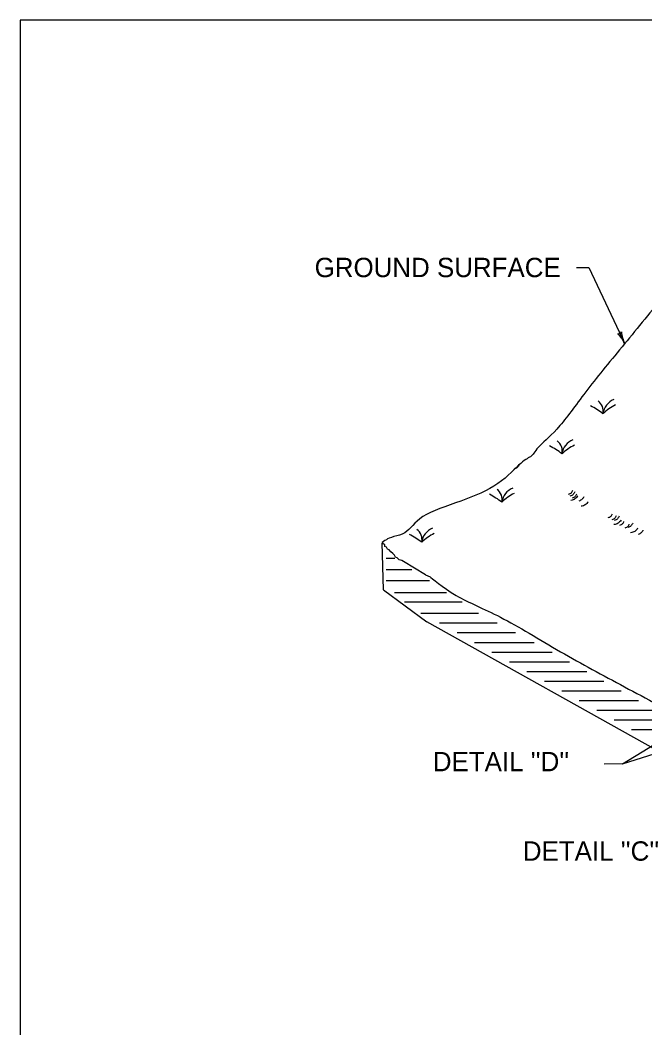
# Model space of a CAD drawing. Extents: x 1.4 to 45.4, y -2.3 to 24.4.
# Drawn here: x 1.36 to 9.63, y 11.08 to 24.43 of the extents above; entities that cross this region are included whole.
import ezdxf

# ---------------------------------------------------------------- set-up
doc = ezdxf.new("R2010")
doc.units = 0
for name, color, linetype in [('Level 1', 7, 'Continuous'), ('Level 16', 7, 'Continuous'), ('Level 18', 7, 'Continuous')]:
    doc.layers.add(name, color=color, linetype=linetype)

msp = doc.modelspace()

# ---------------------------------------------------------------- linework, layer by layer
at = {"layer": 'Level 1'}
for p, q in [((8.722, 21.156), (8.888, 21.156)), ((8.888, 21.156), (9.361, 20.146)), ((9.332, 14.579), (12.936, 15.735)), ((9.332, 14.579), (10.502, 15.295)), ((9.332, 14.579), (9.089, 14.575))]:
    msp.add_line(p, q, dxfattribs=at)
msp.add_lwpolyline([(1.356, -2.267), (45.356, -2.267), (45.356, 24.433), (1.356, 24.433)], close=True, dxfattribs=at)
for centre, radius, start, end in [((9.28, 20.319), 0.0401, 253.8299, 335.9466), ((9.815, 20.358), 0.501, 186.4025, 205.0492), ((8.906, 19.934), 0.501, 25.0553, 43.7241), ((8.906, 19.934), 0.501, 25.0431, 25.0553), ((8.909, 19.253), 0.168, 348.4633, 53.8876), ((9.309, 19.187), 0.238, 113.1649, 172.0268), ((8.242, 18.089), 1.403, 53.6749, 61.6054), ((9.547, 18.719), 0.689, 116.6646, 133.3645), ((8.367, 18.722), 0.168, 348.4633, 53.8876), ((8.767, 18.655), 0.238, 113.1649, 172.0268), ((7.7, 17.558), 1.403, 53.6749, 61.6054), ((9.004, 18.187), 0.689, 116.6646, 133.3645), ((7.571, 18.081), 0.168, 348.4633, 53.8876), ((7.971, 18.015), 0.238, 113.1649, 172.0268), ((8.208, 17.547), 0.689, 116.6646, 133.3645), ((6.904, 16.917), 1.403, 53.6749, 61.6054), ((6.509, 17.55), 0.168, 348.4633, 53.8876), ((6.909, 17.484), 0.238, 113.1649, 172.0268), ((7.147, 17.016), 0.689, 116.6646, 133.3645), ((5.842, 16.386), 1.403, 53.6749, 61.6054)]:
    msp.add_arc(centre, radius, start, end, dxfattribs=at)
at = {"layer": 'Level 16'}
for p, q in [((6.167, 16.886), (6.149, 17.508)), ((6.316, 17.299), (6.2, 17.299)), ((6.544, 17.152), (6.204, 17.152)), ((6.775, 17.005), (6.2, 17.005)), ((7.003, 16.847), (6.312, 16.847)), ((7.208, 16.723), (6.447, 16.723)), ((7.424, 16.573), (6.663, 16.573)), ((7.427, 16.57), (6.806, 16.57)), ((13.777, 12.528), (6.74, 16.463)), ((7.671, 16.442), (6.91, 16.442)), ((7.916, 16.314), (7.141, 16.314)), ((8.16, 16.185), (7.372, 16.185)), ((8.4, 16.057), (7.603, 16.057)), ((8.629, 15.929), (7.835, 15.929)), ((8.858, 15.801), (8.066, 15.801)), ((9.086, 15.672), (8.297, 15.672)), ((9.315, 15.544), (8.528, 15.544)), ((9.544, 15.416), (8.76, 15.416)), ((9.771, 15.288), (8.991, 15.288)), ((9.978, 15.159), (9.222, 15.159)), ((10.185, 15.031), (9.453, 15.031))]:
    msp.add_line(p, q, dxfattribs=at)
for points in [[(10.523, 21.504), (10.298, 21.252), (9.898, 20.809), (9.352, 20.132), (8.847, 19.53), (8.493, 19.014), (8.2, 18.779), (8.134, 18.641), (8.012, 18.613), (7.719, 18.273), (7.202, 18.056), (6.61, 17.87), (6.492, 17.599), (6.234, 17.585), (6.205, 17.548)], [(6.783, 17.059), (6.791, 17.052), (7.119, 16.778), (7.669, 16.575), (8.513, 16.054), (9.348, 15.606), (10.248, 15.126), (11.043, 14.617), (11.668, 14.358), (11.984, 14.122), (12.143, 13.997), (12.604, 13.865), (13.087, 13.518), (13.554, 13.26), (13.795, 13.116), (14.386, 13.429), (14.879, 13.887), (15.651, 14.105), (15.85, 14.535), (16.712, 15.342), (17.543, 16.552), (18.48, 17.495), (18.789, 17.905), (18.951, 18.072), (19.406, 18.297), (19.868, 18.77), (20.547, 18.96), (20.726, 19.223), (20.832, 19.27), (20.861, 19.281)], [(7.961, 18.544), (7.958, 18.531), (7.945, 18.508), (7.922, 18.496), (7.905, 18.492)], [(8.669, 18.201), (8.666, 18.189), (8.654, 18.165), (8.631, 18.153), (8.614, 18.149)], [(8.7, 18.183), (8.696, 18.171), (8.68, 18.146), (8.654, 18.131), (8.635, 18.126)], [(8.741, 18.132), (8.73, 18.115), (8.704, 18.088), (8.669, 18.074), (8.648, 18.071)], [(8.722, 18.153), (8.719, 18.141), (8.707, 18.117), (8.684, 18.105), (8.666, 18.101)], [(8.818, 18.119), (8.814, 18.108), (8.798, 18.083), (8.772, 18.068), (8.753, 18.062)], [(8.877, 18.053), (8.867, 18.037), (8.841, 18.01), (8.805, 17.996), (8.784, 17.993)], [(9.194, 17.89), (9.191, 17.878), (9.179, 17.855), (9.155, 17.842), (9.138, 17.839)], [(9.246, 17.866), (9.243, 17.854), (9.231, 17.831), (9.208, 17.818), (9.191, 17.815)], [(9.312, 17.809), (9.301, 17.793), (9.275, 17.765), (9.24, 17.752), (9.219, 17.749)], [(9.287, 17.86), (9.282, 17.849), (9.266, 17.823), (9.241, 17.808), (9.222, 17.803)], [(9.346, 17.791), (9.343, 17.779), (9.331, 17.755), (9.307, 17.743), (9.29, 17.74)], [(9.467, 17.767), (9.462, 17.755), (9.446, 17.73), (9.421, 17.715), (9.402, 17.71)], [(9.417, 17.755), (9.414, 17.743), (9.402, 17.719), (9.378, 17.707), (9.361, 17.704)], [(9.532, 17.701), (9.522, 17.684), (9.495, 17.657), (9.46, 17.644), (9.439, 17.641)], [(9.603, 17.677), (9.598, 17.665), (9.583, 17.64), (9.557, 17.625), (9.538, 17.62)]]:
    msp.add_open_spline(points, degree=3, dxfattribs=at)
at = {"layer": 'Level 18'}
for p, q in [((6.723, 17.085), (6.783, 17.059)), ((6.167, 16.886), (6.74, 16.463))]:
    msp.add_line(p, q, dxfattribs=at)
for points in [[(6.205, 17.548), (6.185, 17.54), (6.167, 17.524), (6.148, 17.513), (6.159, 17.498)], [(6.723, 17.085), (6.432, 17.26), (6.408, 17.272), (6.373, 17.284), (6.349, 17.308), (6.325, 17.319), (6.314, 17.343), (6.29, 17.367), (6.266, 17.39), (6.243, 17.414), (6.219, 17.426), (6.207, 17.449), (6.184, 17.461), (6.184, 17.485), (6.16, 17.497), (6.16, 17.497)]]:
    msp.add_lwpolyline(points, dxfattribs=at)

# ---------------------------------------------------------------- texts
at = {"layer": 'Level 1'}
for s, p in [('GROUND SURFACE', (5.255, 21.028)), ("DETAIL ''D''", (6.82, 14.482)), ("DETAIL ''C''", (8.012, 13.297))]:
    msp.add_text(s, height=0.25652, dxfattribs=at).set_placement(p)

doc.saveas('drawing.dxf')
